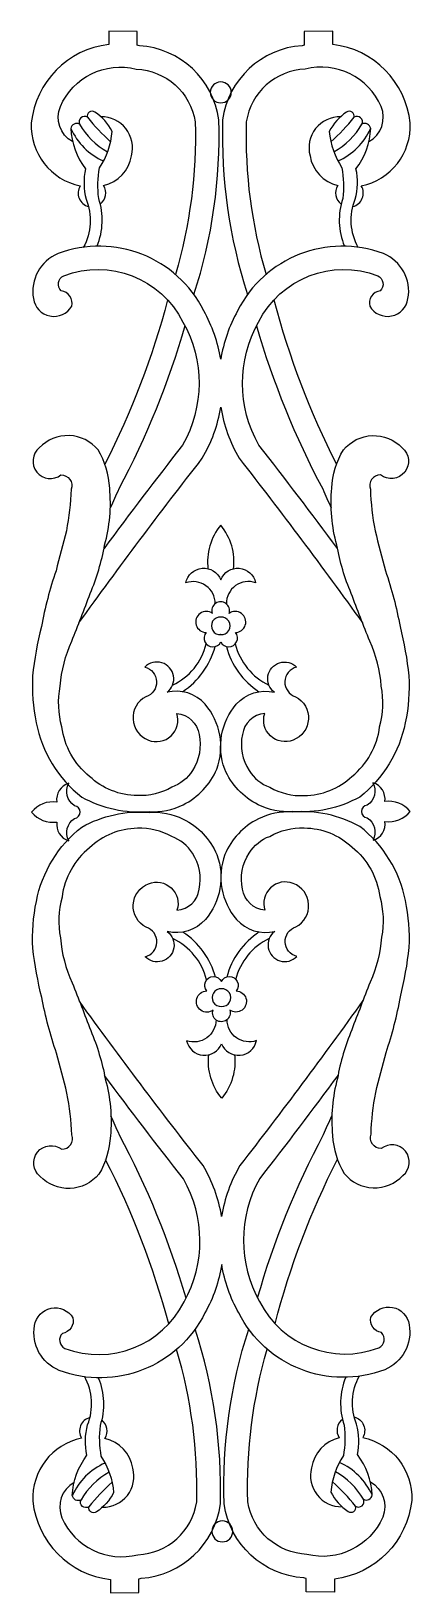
# Model space of a CAD drawing. Extents: x 154 to 315, y 1699 to 2359.
import ezdxf

# ---------------------------------------------------------------- set-up
doc = ezdxf.new("R2010")
doc.units = 0
doc.header["$LTSCALE"] = 0.85
doc.header["$MEASUREMENT"] = 0
for name, color, linetype in [('3', 3, 'CONTINUOUS'), ('4', 4, 'CONTINUOUS'), ('7', 7, 'CONTINUOUS')]:
    doc.layers.add(name, color=color, linetype=linetype)

msp = doc.modelspace()

# ---------------------------------------------------------------- linework, layer by layer
at = {"layer": '3'}
for points in [[(233.92, 2337.39, 1), (233.92, 2328.55, 1)], [(234.58, 1729.25, 1), (234.6, 1720.41, 1)]]:
    msp.add_lwpolyline(points, format="xyb", close=True, dxfattribs=at)
for points in [[(230.42, 2112.78, 1.359171), (227.7, 2104.7, 1.129799), (233.92, 2100.71, 1.129799), (240.13, 2104.7, 1.359171), (237.41, 2112.78, 1.393209), (230.36, 2112.82)], [(174.6, 2028.78, 0.375544), (172.1, 2031.51, -0.381033), (169.68, 2040.97, 0.377284), (164.69, 2033.04, 0.26458), (154.01, 2028.81, 0.26458), (164.7, 2024.61, 0.377284), (169.7, 2016.69, -0.381033), (172.11, 2026.15, 0.375544), (174.6, 2028.88)], [(293.33, 2029.1, 0.375544), (295.83, 2026.38, -0.381033), (298.27, 2016.92, 0.377284), (303.25, 2024.86, 0.26458), (313.92, 2029.1, 0.26458), (303.23, 2033.29, 0.377284), (298.21, 2041.2, -0.381033), (295.82, 2031.73, 0.375544), (293.33, 2029)], [(230.73, 1945.12, -1.359171), (227.98, 1953.2, -1.129799), (234.18, 1957.2, -1.129799), (240.41, 1953.24, -1.359171), (237.71, 1945.15, -1.393209), (230.67, 1945.08)]]:
    msp.add_lwpolyline(points, format="xyb", dxfattribs=at)
for centre, radius, start, end in [((195.41, 2328.87), 27.22, 204.19076, 246.16268), ((201.2, 2335.01), 31.07, 209.85238, 240.96618), ((242.02, 2373.56), 82.23, 218.41914, 228.34488), ((225.81, 2373.56), 82.23, 311.65512, 321.58086), ((266.63, 2335.01), 31.07, 299.03382, 330.14762), ((272.42, 2328.87), 27.22, 293.83732, 335.80924), ((233.68, 2107.51), 3.72, 85.9984, 274.59014), ((234.15, 2107.51), 3.72, 265.40986, 94.0016), ((202.19, 2106.2), 26.36, 295.56809, 346.09377), ((199.55, 2107.36), 33.14, 303.38392, 344.93143), ((237.27, 2102.32), 3.72, 155.12114, 156.55499), ((230.57, 2102.32), 3.72, 23.44501, 24.87886), ((268.28, 2107.36), 33.14, 195.06857, 236.61608), ((265.64, 2106.2), 26.36, 193.90623, 244.43191), ((202.36, 1951.53), 26.36, 14.03318, 64.55887), ((199.73, 1950.37), 33.14, 15.19553, 56.74303), ((268.45, 1950.52), 33.14, 123.51088, 165.05839), ((265.81, 1951.67), 26.36, 115.69504, 166.22073), ((233.96, 1950.4), 3.72, 85.6187, 274.21044), ((234.44, 1950.41), 3.72, 266.20724, 94.79898), ((237.53, 1955.6), 3.72, 203.65384, 205.08769), ((230.83, 1955.58), 3.72, 335.32998, 336.76383), ((196.08, 1728.84), 27.22, 113.96428, 155.9362), ((201.88, 1722.71), 31.07, 119.16078, 150.27458), ((267.31, 1722.86), 31.07, 29.97934, 61.09314), ((273.08, 1729.01), 27.22, 24.31772, 66.28964), ((242.79, 1684.26), 82.23, 131.78208, 141.70782), ((226.57, 1684.23), 82.23, 38.5461, 48.47184)]:
    msp.add_arc(centre, radius, start, end, dxfattribs=at)
at = {"layer": '4'}
for points in [[(222.59, 2247.54, 0.086501), (233.12, 2321.37, 0.355506), (199.58, 2352.71, 0.006368), (198.61, 2352.9), (198.61, 2358.66), (186.62, 2358.81), (186.62, 2353.22, 0.350997), (153.9, 2320.05, 0.369055), (174.53, 2293.45, 0.505202), (178.09, 2284.74)], [(289.74, 2284.74, 0.505202), (293.3, 2293.45, 0.369055), (313.94, 2320.05, 0.350997), (281.21, 2353.22), (281.21, 2358.81), (269.22, 2358.66), (269.22, 2352.9, 0.006368), (268.25, 2352.71, 0.355506), (234.72, 2321.37, 0.086501), (245.24, 2247.54)], [(171.35, 2312.15, -0.382782), (166.17, 2327.07, -0.367382), (198.21, 2342.77, -0.357666), (223.14, 2320.5, -0.078932), (214.76, 2256.04, -0.078932)], [(296.48, 2312.15, 0.382782), (301.66, 2327.07, 0.367382), (269.62, 2342.77, 0.357666), (244.69, 2320.5, 0.078932), (253.07, 2256.04, 0.078932)], [(181.66, 2267.97, 0.180072), (182.36, 2288.14, -0.076095), (182.73, 2301.09, 0.12308), (188.05, 2316.48, 0.1262), (180.73, 2324.64, 0.707584), (177.6, 2322.46, 0.75318), (174.25, 2319.55, 0.517977), (170.58, 2317.72, 0.153436), (176.8, 2300.64, 0.122825), (177.09, 2287.83, -0.224261), (175.85, 2267.39)], [(291.98, 2267.39, -0.224261), (290.74, 2287.83, 0.122825), (291.03, 2300.64, 0.153436), (297.25, 2317.72, 0.517977), (293.58, 2319.55, 0.75318), (290.23, 2322.46, 0.707584), (287.1, 2324.64, 0.1262), (279.78, 2316.48, 0.12308), (285.1, 2301.09, -0.076095), (285.47, 2288.14, 0.180072), (286.17, 2267.97)], [(183.05, 2285.74, 0.393619), (184.43, 2293.59, 0.307097), (196.18, 2306.2, 0.500242), (183.27, 2322.66, 0.500242)], [(284.56, 2322.66, 0.500242), (271.65, 2306.2, 0.307097), (283.4, 2293.59, 0.393619), (284.78, 2285.74)], [(283.23, 2140.25, 0.006197), (250.02, 2183.94, -0.263502), (249.87, 2235.92, -0.383988), (300.25, 2255.5, -0.521217), (301.29, 2249.13, 0.440005), (296.85, 2242.59, 0.708329), (313.02, 2245.8, 0.353781), (302.65, 2264.83, 0.383698), (241.04, 2240.63, 0.086981), (233.92, 2220.17, 0.086981), (226.79, 2240.63, 0.383698), (165.18, 2264.83, 0.353781), (154.81, 2245.8, 0.708329), (170.98, 2242.59, 0.440005), (166.54, 2249.13, -0.521217), (167.58, 2255.5, -0.383988), (217.96, 2235.92, -0.263502), (217.81, 2183.94, 0.006197), (184.61, 2140.25)], [(211.46, 2245.26, -0.053463), (184.98, 2175.81)], [(256.37, 2245.26, 0.053463), (282.85, 2175.81)], [(218.81, 2234.35, -0.052048), (190.81, 2165.36, -0.005199), (187.26, 2157.41)], [(249.02, 2234.35, 0.052048), (277.02, 2165.36, 0.005199), (280.57, 2157.41)], [(174.04, 2108.8, -0.009857), (226.12, 2178.33, 0.092405), (233.92, 2199.96, 0.092405), (241.71, 2178.33, -0.009857), (293.79, 2108.8)], [(293.97, 1949.13, -0.009857), (242.05, 1879.49, 0.092405), (234.29, 1857.84, 0.092405), (226.45, 1879.45, -0.009857), (174.21, 1948.86)], [(283.47, 1917.66, -0.006197), (250.37, 1873.9, 0.263502), (250.33, 1821.91, 0.383988), (300.75, 1802.45, 0.521217), (301.78, 1808.82, -0.440005), (297.32, 1815.34, -0.708329), (313.5, 1812.17, -0.353781), (303.17, 1793.12, -0.383698), (241.51, 1817.18, -0.086981), (234.34, 1837.63, -0.086981), (227.26, 1817.15, -0.383698), (165.71, 1792.82, -0.353781), (155.29, 1811.82, -0.708329), (171.46, 1815.07, -0.440005), (167.03, 1808.52, 0.521217), (168.08, 1802.15, 0.383988), (218.42, 1821.84, 0.263502), (218.15, 1873.83, -0.006197), (184.85, 1917.44)], [(219.27, 1823.42, 0.052048), (191.11, 1892.34, 0.005199), (187.54, 1900.28)], [(249.47, 1823.49, -0.052048), (277.32, 1892.53, -0.005199), (280.86, 1900.49)], [(211.94, 1812.49, 0.053463), (185.3, 1881.88)], [(256.85, 1812.59, -0.053463), (283.18, 1882.1)], [(178.66, 1772.94, 0.505202), (175.12, 1764.22, 0.369055), (154.54, 1737.58, 0.350997), (187.34, 1704.48), (187.35, 1698.88), (199.35, 1699.06), (199.33, 1704.82, 0.006368), (200.3, 1705.02, 0.355506), (233.76, 1736.42, 0.086501), (223.08, 1810.24)], [(290.3, 1773.18, -0.505202), (293.88, 1764.48, -0.369055), (314.58, 1737.93, -0.350997), (281.93, 1704.69), (281.94, 1699.09), (269.95, 1699.22), (269.94, 1704.98, -0.006368), (268.97, 1705.17, -0.355506), (235.36, 1736.43, -0.086501), (245.72, 1810.29)], [(171.98, 1745.51, 0.382782), (166.83, 1730.58, 0.367382), (198.9, 1714.95, 0.357666), (223.78, 1737.27, 0.078932), (215.26, 1801.71, 0.078932)], [(297.11, 1745.78, -0.382782), (302.32, 1730.88, -0.367382), (270.32, 1715.11, -0.357666), (245.34, 1737.32, -0.078932), (253.57, 1801.8, -0.078932)], [(182.19, 1789.72, -0.180072), (182.94, 1769.54, 0.076095), (183.33, 1756.6, -0.12308), (188.68, 1741.22, -0.1262), (181.39, 1733.04, -0.707584), (178.25, 1735.22, -0.75318), (174.9, 1738.12, -0.517977), (171.22, 1739.94, -0.153436), (177.4, 1757.03, -0.122825), (177.67, 1769.84, 0.224261), (176.38, 1790.28)], [(286.7, 1789.95, 0.180072), (286.04, 1769.77, -0.076095), (285.71, 1756.83, 0.12308), (280.42, 1741.42, 0.1262), (287.76, 1733.28, 0.707584), (290.88, 1735.47, 0.75318), (294.22, 1738.38, 0.517977), (297.89, 1740.22, 0.153436), (291.63, 1757.28, 0.122825), (291.31, 1770.09, -0.224261), (292.5, 1790.54)], [(183.93, 1735.03, 0.500242), (196.79, 1751.51, 0.307097), (185.02, 1764.1, 0.393619), (183.62, 1771.94)], [(285.35, 1772.17, 0.393619), (283.99, 1764.32, 0.307097), (272.27, 1751.68, 0.500242), (285.21, 1735.25)]]:
    msp.add_lwpolyline(points, format="xyb", dxfattribs=at)
for points in [[(203.34, 2059.23, 0.639693), (215.32, 2070.46, -0.355282), (224.74, 2061.56, -0.203803), (221.93, 2046.37, -0.169099), (213.23, 2039.3, -0.137878), (198.69, 2035.76, -0.188186), (178.49, 2043.9, -0.192379), (166.79, 2064.8, -0.113685), (166.1, 2082.05, -0.08866), (170.99, 2100.99, 0.002602), (178.79, 2121.19, 0.055442), (184.87, 2141.66, 0.09118), (187, 2165.75, 0.122986), (182.1, 2181.87, 0.451316), (157.28, 2182.76, 0.988546), (166.43, 2171.34, -0.526807), (170.71, 2165.25, -0.038023), (168.71, 2147.7, -0.002656), (164.33, 2130.78, 0.035419), (158.13, 2107.19, 0.0313), (154.42, 2086.34, 0.063496), (155.94, 2066.58, 0.179424), (175.21, 2035.17, 0.147273), (203.67, 2029.04, 0.135195), (218.04, 2031.9, 0.179339), (232.25, 2046.97, 0.2723), (227.34, 2074.39, 0.277928), (211.23, 2079.45, 1.085294), (201.86, 2090.05, -0.763301), (202.28, 2077.58, 0.647734)], [(265.98, 2090.05, 0.763301), (265.55, 2077.58, -0.647734), (264.5, 2059.23, -0.639693), (252.51, 2070.46, 0.355282), (243.09, 2061.56, 0.203803), (245.9, 2046.37, 0.169099), (254.6, 2039.3, 0.137878), (269.14, 2035.76, 0.188186), (289.34, 2043.9, 0.192379), (301.04, 2064.8, 0.113685), (301.73, 2082.05, 0.08866), (296.84, 2100.99, -0.002602), (289.04, 2121.19, -0.055442), (282.96, 2141.66, -0.09118), (280.83, 2165.75, -0.122986), (285.73, 2181.87, -0.451316), (310.55, 2182.76, -0.988546), (301.4, 2171.34, 0.526807), (297.12, 2165.25, 0.038023), (299.12, 2147.7, 0.002656), (303.5, 2130.78, -0.035419), (309.7, 2107.19, -0.0313), (313.41, 2086.34, -0.063496), (311.89, 2066.58, -0.179424), (292.62, 2035.17, -0.147273), (264.17, 2029.04, -0.135195), (249.79, 2031.9, -0.179339), (235.58, 2046.97, -0.2723), (240.49, 2074.39, -0.277928), (256.6, 2079.45, -1.085294)], [(201.99, 1967.68, 0.763301), (202.39, 1980.15, -0.647734), (203.4, 1998.5, -0.639693), (215.42, 1987.3, 0.355282), (224.82, 1996.21, 0.203803), (221.97, 2011.4, 0.169099), (213.25, 2018.46, 0.137878), (198.71, 2021.96, 0.188186), (178.52, 2013.77, 0.192379), (166.87, 1992.85, 0.113685), (166.22, 1975.6, 0.08866), (171.15, 1956.67, -0.002602), (179, 1936.48, -0.055442), (185.12, 1916.03, -0.09118), (187.3, 1891.95, -0.122986), (182.44, 1875.81, -0.451316), (157.62, 1874.87, -0.988546), (166.74, 1886.31, 0.526807), (171.02, 1892.41, 0.038023), (168.97, 1909.96, 0.002656), (164.56, 1926.87, -0.035419), (158.3, 1950.44, -0.0313), (154.54, 1971.28, -0.063496), (156.02, 1991.05, -0.179424), (175.22, 2022.5, -0.147273), (203.67, 2028.69, -0.135195), (218.05, 2025.86, -0.179339), (232.29, 2010.82, -0.2723), (227.44, 1983.4, -0.277928), (211.34, 1978.3, -1.085294)], [(266.11, 1967.82, -0.763301), (265.66, 1980.29, 0.647734), (264.56, 1998.64, 0.639693), (252.6, 1987.38, -0.355282), (243.16, 1996.26, -0.203803), (245.94, 2011.46, -0.169099), (254.63, 2018.55, -0.137878), (269.15, 2022.12, -0.188186), (289.38, 2014.02, -0.192379), (301.12, 1993.15, -0.113685), (301.84, 1975.9, -0.08866), (297, 1956.95, 0.002602), (289.25, 1936.73, 0.055442), (283.21, 1916.24, 0.09118), (281.14, 1892.15, 0.122986), (286.07, 1876.04, 0.451316), (310.89, 1875.21, 0.988546), (301.72, 1886.61, -0.526807), (297.42, 1892.69, -0.038023), (299.39, 1910.25, -0.002656), (303.73, 1927.17, 0.035419), (309.87, 1950.78, 0.0313), (313.54, 1971.63, 0.063496), (311.98, 1991.39, 0.179424), (292.64, 2022.76, 0.147273), (264.17, 2028.83, 0.135195), (249.8, 2025.93, 0.179339), (235.63, 2010.83, 0.2723), (240.6, 1983.43, 0.277928), (256.71, 1978.4, 1.085294)]]:
    msp.add_lwpolyline(points, format="xyb", close=True, dxfattribs=at)
at = {"layer": '7'}
for points in [[(239.3, 2131.54, 0.207944), (233.92, 2150.04, 0.207944), (228.53, 2131.54)], [(231.6, 2116.88, 0.5177), (219.17, 2125.67, -0.744961), (233.92, 2127, -0.744961), (248.67, 2125.74, 0.519445), (236.28, 2116.84)], [(231.92, 1941.03, -0.5177), (219.52, 1932.19, 0.744961), (234.27, 1930.91, 0.744961), (249.02, 1932.23, -0.519445), (236.6, 1941.09)], [(239.68, 1926.39, -0.207944), (234.36, 1907.87, -0.207944), (228.9, 1926.36)]]:
    msp.add_lwpolyline(points, format="xyb", dxfattribs=at)

doc.saveas('drawing.dxf')
